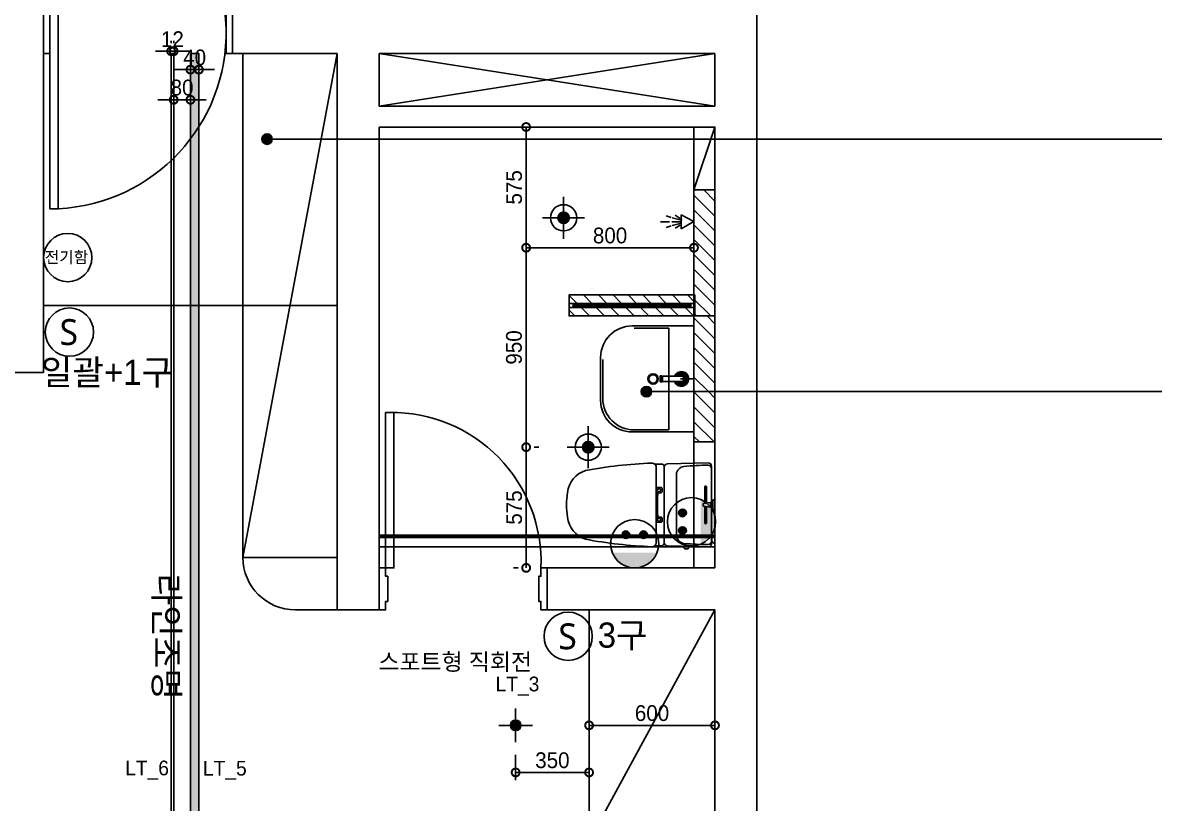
# Model space of a CAD drawing. Header units: inches. Extents: x -63256 to 33689, y -34490 to 100230.
# Drawn here: x 5340 to 10734, y -17154 to -13435 of the extents above; entities that cross this region are included whole.
import ezdxf

# ---------------------------------------------------------------- set-up
doc = ezdxf.new("R2010")
doc.units = ezdxf.units.IN
doc.header["$LTSCALE"] = 100
doc.header["$MEASUREMENT"] = 0
doc.linetypes.add('HIDDEN', pattern=[0.375, 0.25, -0.125])
for name, color, linetype in [('0-ELC TEXT', 7, 'Continuous'), ('03-WAL NEW', 3, 'Continuous'), ('06-FUR', 6, 'Continuous'), ('06-LIGHT', 4, 'Continuous'), ('07-DIM WAL', 5, 'Continuous'), ('BATH', 5, 'Continuous'), ('CEIL-LIGHT', 7, 'Continuous'), ('CO-BATH', 6, 'Continuous'), ('CO-DO-FR', 7, 'Continuous'), ('CO-DOOR', 8, 'Continuous'), ('FIN', 2, 'Continuous'), ('FORM(YOURNAME)-1', 1, 'Continuous'), ('HL', 6, 'HIDDEN'), ('Layer 1', 7, 'Continuous'), ('RC-LIGHT', 7, 'Continuous'), ('TOILET-1', 6, 'Continuous'), ('도면층2', 2, 'Continuous'), ('설비', 140, 'Continuous'), ('욕실마감선', 4, 'Continuous')]:
    doc.layers.add(name, color=color, linetype=linetype)
doc.styles.add('스타일1', font='')
doc.styles.add('코레일둥고', font='')
doc.styles.get('스타일1').set_extended_font_data('HYwulM')
doc.styles.get('코레일둥고').set_extended_font_data('Korail Round Gothic Medium')
doc.dimstyles.new('30', dxfattribs={"dimscale": 30, "dimtxt": 2.5, "dimasz": 2.5, "dimexe": 1.25, "dimexo": 2, "dimtad": 1, "dimdec": 0, "dimtxsty": '스타일1', "dimblk": 'DOTSMALL', "dimcen": 2.5, "dimclrd": 1, "dimclre": 1, "dimclrt": 2, "dimadec": 0, "dimazin": 0, "dimtfac": 1, "dimtix": 1, "dimtmove": 0, "dimatfit": 3, "dimldrblk": 'DOTSMALL', "dimfxl": 1.25, "dimarcsym": 0})
pattern_1 = [(135, (25852.9, -123866.06), (-35.35534, -35.35534), [])]
pattern_2 = [(315, (-91552.82, 115521.81), (35.355339, 35.355339), [])]

# ---------------------------------------------------------------- blocks, each defined once
blk = doc.blocks.new('hallogen')
h = blk.add_hatch(color=256)
h.dxf.hatch_style = 1
edge = h.paths.add_edge_path()
edge.add_arc((48591.7, 60854.3), 31.2, 0, 360, ccw=False)
at = {"color": 1, "linetype": 'Continuous'}
for p, q in [((48591.7, 60954.3), (48591.7, 60754.3)), ((48691.7, 60854.3), (48491.7, 60854.3))]:
    blk.add_line(p, q, dxfattribs=at)
at = {"color": 4, "linetype": 'Continuous'}
blk.add_circle((48591.7, 60854.3), 62.5, dxfattribs=at)
blk = doc.blocks.new('_DOTSMALL')
at = {"color": 0, "linetype": 'ByBlock', "const_width": 0.5}
blk.add_lwpolyline([(-0.0625, 0, 1), (0.0625, 0, 1)], format="xyb", close=True, dxfattribs=at)
blk = doc.blocks.new('*D321')
at = {"layer": '07-DIM WAL', "color": 1, "lineweight": -2, "transparency": 16777216}
for p, q in [((7739.7, -14447.5), (7739.7, -14470)), ((8539.7, -14447.5), (8539.7, -14470)), ((7739.7, -14507.5), (8539.7, -14507.5))]:
    blk.add_line(p, q, dxfattribs=at)
at = {"layer": 'Defpoints', "color": 0, "transparency": 16777216}
for p in [(7739.7, -14507.5), (8539.7, -14507.5), (8539.7, -14507.5)]:
    blk.add_point(p, dxfattribs=at)
at = {"layer": '07-DIM WAL', "color": 1, "lineweight": -2, "transparency": 16777216, "xscale": 75, "yscale": 75, "zscale": 75, "rotation": 180}
blk.add_blockref('_DOTSMALL', (7739.7, -14507.5), dxfattribs=at)
at = {"layer": '07-DIM WAL', "color": 1, "lineweight": -2, "transparency": 16777216, "xscale": 75, "yscale": 75, "zscale": 75}
blk.add_blockref('_DOTSMALL', (8539.7, -14507.5), dxfattribs=at)
at = {"layer": '07-DIM WAL', "color": 2, "transparency": 16777216, "insert": (8139.7, -14449.7), "char_height": 75, "attachment_point": 5, "style": '스타일1'}
blk.add_mtext('800', dxfattribs=at)
blk = doc.blocks.new('*D378')
at = {"layer": '07-DIM WAL', "color": 1, "lineweight": -2, "transparency": 16777216}
for p, q in [((7739.7, -15457.5), (7739.7, -14507.5)), ((7799.7, -14507.5), (7777.2, -14507.5)), ((7799.7, -15457.5), (7777.2, -15457.5))]:
    blk.add_line(p, q, dxfattribs=at)
at = {"layer": 'Defpoints', "color": 0, "transparency": 16777216}
for p in [(7739.7, -14507.5), (7739.7, -14507.5), (7739.7, -15457.5)]:
    blk.add_point(p, dxfattribs=at)
at = {"layer": '07-DIM WAL', "color": 1, "lineweight": -2, "transparency": 16777216, "xscale": 75, "yscale": 75, "zscale": 75}
for p, rotation in [((7739.7, -14507.5), 90), ((7739.7, -15457.5), 270)]:
    blk.add_blockref('_DOTSMALL', p, dxfattribs=dict(at, rotation=rotation))
at = {"layer": '07-DIM WAL', "color": 2, "transparency": 16777216, "insert": (7681.9, -14982.5), "char_height": 75, "attachment_point": 5, "rotation": 90, "style": '스타일1'}
blk.add_mtext('950', dxfattribs=at)
blk = doc.blocks.new('*D322')
at = {"layer": '07-DIM WAL', "color": 1, "lineweight": -2, "transparency": 16777216}
for p, q in [((7739.7, -15457.5), (7739.7, -16032.5)), ((7799.7, -15457.5), (7777.2, -15457.5)), ((7680, -16032.5), (7702.2, -16032.5))]:
    blk.add_line(p, q, dxfattribs=at)
at = {"layer": 'Defpoints', "color": 0, "transparency": 16777216}
for p in [(7739.7, -15457.5), (7739.7, -16032.5), (7740, -16032.5)]:
    blk.add_point(p, dxfattribs=at)
at = {"layer": '07-DIM WAL', "color": 1, "lineweight": -2, "transparency": 16777216, "xscale": 75, "yscale": 75, "zscale": 75}
for p, rotation in [((7739.7, -15457.5), 90), ((7739.7, -16032.5), 270)]:
    blk.add_blockref('_DOTSMALL', p, dxfattribs=dict(at, rotation=rotation))
at = {"layer": '07-DIM WAL', "color": 2, "transparency": 16777216, "insert": (7682.7, -15745), "char_height": 75, "attachment_point": 5, "rotation": 90, "style": '스타일1'}
blk.add_mtext('575', dxfattribs=at)
blk = doc.blocks.new('*D323')
at = {"layer": '07-DIM WAL', "color": 1, "lineweight": -2, "transparency": 16777216}
for p, q in [((7739.7, -14507.5), (7739.7, -13932.5)), ((7799.7, -13932.5), (7777.2, -13932.5)), ((7799.7, -14507.5), (7777.2, -14507.5))]:
    blk.add_line(p, q, dxfattribs=at)
at = {"layer": 'Defpoints', "color": 0, "transparency": 16777216}
for p in [(7739.7, -13932.5), (7739.7, -13932.5), (7739.7, -14507.5)]:
    blk.add_point(p, dxfattribs=at)
at = {"layer": '07-DIM WAL', "color": 1, "lineweight": -2, "transparency": 16777216, "xscale": 75, "yscale": 75, "zscale": 75}
for p, rotation in [((7739.7, -13932.5), 90), ((7739.7, -14507.5), 270)]:
    blk.add_blockref('_DOTSMALL', p, dxfattribs=dict(at, rotation=rotation))
at = {"layer": '07-DIM WAL', "color": 2, "transparency": 16777216, "insert": (7682.7, -14220), "char_height": 75, "attachment_point": 5, "rotation": 90, "style": '스타일1'}
blk.add_mtext('575', dxfattribs=at)
blk = doc.blocks.new('*D381')
at = {"layer": '07-DIM WAL', "color": 1, "lineweight": -2, "transparency": 16777216}
for p, q in [((6047.7, -13522.4), (6047.7, -13533.8)), ((6059.7, -13522.4), (6059.7, -13533.8)), ((6047.7, -13571.3), (5972.7, -13571.3)), ((6047.7, -13571.3), (6059.7, -13571.3)), ((6059.7, -13571.3), (6134.7, -13571.3))]:
    blk.add_line(p, q, dxfattribs=at)
at = {"layer": 'Defpoints', "color": 0, "transparency": 16777216}
for p in [(6047.7, -13582.4), (6059.7, -13571.3), (6059.7, -13582.4)]:
    blk.add_point(p, dxfattribs=at)
at = {"layer": '07-DIM WAL', "color": 1, "lineweight": -2, "transparency": 16777216, "xscale": 75, "yscale": 75, "zscale": 75}
blk.add_blockref('_DOTSMALL', (6047.7, -13571.3), dxfattribs=at)
at = {"layer": '07-DIM WAL', "color": 1, "lineweight": -2, "transparency": 16777216, "xscale": 75, "yscale": 75, "zscale": 75, "rotation": 180}
blk.add_blockref('_DOTSMALL', (6059.7, -13571.3), dxfattribs=at)
at = {"layer": '07-DIM WAL', "color": 2, "transparency": 16777216, "insert": (6053.7, -13514.2), "char_height": 75, "attachment_point": 5, "style": '스타일1'}
blk.add_mtext('12', dxfattribs=at)
blk = doc.blocks.new('*D382')
at = {"layer": '07-DIM WAL', "color": 1, "lineweight": -2, "transparency": 16777216}
for p, q in [((6059.7, -13739), (6059.7, -13840.3)), ((6139.7, -13739), (6139.7, -13840.3)), ((6059.7, -13802.8), (5984.7, -13802.8)), ((6059.7, -13802.8), (6139.7, -13802.8)), ((6139.7, -13802.8), (6214.7, -13802.8))]:
    blk.add_line(p, q, dxfattribs=at)
at = {"layer": 'Defpoints', "color": 0, "transparency": 16777216}
for p in [(6059.7, -13679), (6139.7, -13679), (6139.7, -13802.8)]:
    blk.add_point(p, dxfattribs=at)
at = {"layer": '07-DIM WAL', "color": 1, "lineweight": -2, "transparency": 16777216, "xscale": 75, "yscale": 75, "zscale": 75}
blk.add_blockref('_DOTSMALL', (6059.7, -13802.8), dxfattribs=at)
at = {"layer": '07-DIM WAL', "color": 1, "lineweight": -2, "transparency": 16777216, "xscale": 75, "yscale": 75, "zscale": 75, "rotation": 180}
blk.add_blockref('_DOTSMALL', (6139.7, -13802.8), dxfattribs=at)
at = {"layer": '07-DIM WAL', "color": 2, "transparency": 16777216, "insert": (6099.7, -13745), "char_height": 75, "attachment_point": 5, "style": '스타일1'}
blk.add_mtext('80', dxfattribs=at)
blk = doc.blocks.new('*D383')
at = {"layer": '07-DIM WAL', "color": 1, "lineweight": -2, "transparency": 16777216}
for p, q in [((6139.7, -13642.5), (6139.7, -13696.7)), ((6179.7, -13642.5), (6179.7, -13696.7)), ((6139.7, -13659.2), (6064.7, -13659.2)), ((6139.7, -13659.2), (6179.7, -13659.2)), ((6179.7, -13659.2), (6254.7, -13659.2))]:
    blk.add_line(p, q, dxfattribs=at)
at = {"layer": 'Defpoints', "color": 0, "transparency": 16777216}
for p in [(6139.7, -13582.5), (6179.7, -13582.5), (6179.7, -13659.2)]:
    blk.add_point(p, dxfattribs=at)
at = {"layer": '07-DIM WAL', "color": 1, "lineweight": -2, "transparency": 16777216, "xscale": 75, "yscale": 75, "zscale": 75}
blk.add_blockref('_DOTSMALL', (6139.7, -13659.2), dxfattribs=at)
at = {"layer": '07-DIM WAL', "color": 1, "lineweight": -2, "transparency": 16777216, "xscale": 75, "yscale": 75, "zscale": 75, "rotation": 180}
blk.add_blockref('_DOTSMALL', (6179.7, -13659.2), dxfattribs=at)
at = {"layer": '07-DIM WAL', "color": 2, "transparency": 16777216, "insert": (6159.7, -13601.5), "char_height": 75, "attachment_point": 5, "style": '스타일1'}
blk.add_mtext('40', dxfattribs=at)
blk = doc.blocks.new('D-013')
at = {"layer": 'CO-DO-FR'}
for points in [[(0, 200), (30, 200), (30, 0), (0, 0)], [(900, 200), (870, 200), (870, 0), (900, 0)]]:
    blk.add_lwpolyline(points, close=True, dxfattribs=at)
at = {"layer": 'CO-DOOR'}
blk.add_lwpolyline([(830, 940), (830, -740), (870, -740), (870, 940)], close=True, dxfattribs=at)
blk.add_arc((870, 100), 840, 90, 267.2706, dxfattribs=at)
blk = doc.blocks.new('AC-8')
at = {"layer": 'BATH'}
for p, q in [((-50.8, 54), (-0.1, 142.7)), ((-0.1, 142.7), (45.4, 54)), ((45.4, 54), (-50.8, 54)), ((-24.7, 46.5), (-46.3, 12.2)), ((-13.5, 47.3), (-27.7, -7.9)), ((-1.6, 49.5), (-1.6, -10.8)), ((10.4, 47.3), (24.5, -7.9)), ((21.6, 46.5), (43.2, 12.2)), ((-31.4, -16.2), (-41.1, -49)), ((-1.6, -27.3), (-1.6, -88.5)), ((28.3, -16.2), (38, -49))]:
    blk.add_line(p, q, dxfattribs=at)
blk = doc.blocks.new('dfdadfs')
at = {"color": 1}
for p, q in [((-18760.3, -113832.5), (-17160.3, -113582.5)), ((-17160.3, -113832.5), (-18760.3, -113582.5))]:
    blk.add_line(p, q, dxfattribs=at)
at = {"layer": 'Layer 1'}
blk.add_line((-18960.3, -114782.5), (-20360.3, -114782.5), dxfattribs=at)
at = {"layer": '도면층2'}
for p, q in [((-20360.3, -110272.5), (-20360.3, -113582.5)), ((-16960.3, -113302.5), (-16960.3, -117332.5)), ((-19460.3, -113382.5), (-19460.3, -113582.5)), ((-20360.3, -113582.5), (-20360.3, -115102.5)), ((-18960.3, -113582.5), (-19460.3, -113582.5)), ((-18960.3, -116232.5), (-18960.3, -113582.5)), ((-18760.3, -113832.5), (-18760.3, -113582.5)), ((-18760.3, -113582.5), (-17160.3, -113582.5)), ((-17160.3, -113582.5), (-17160.3, -113832.5)), ((-18760.3, -113832.5), (-17160.3, -113832.5)), ((-18760.3, -116032.5), (-18760.3, -113932.5)), ((-18760.3, -113932.5), (-17160.3, -113932.5)), ((-17160.3, -113932.5), (-17160.3, -116032.5)), ((-20560.3, -115102.5), (-20360.3, -115102.5)), ((-18760.3, -116032.5), (-18760.3, -116232.5)), ((-17160.3, -116032.5), (-17960, -116032.5)), ((-17960, -116032.5), (-17960, -116232.5)), ((-18760.3, -116232.5), (-18960.3, -116232.5)), ((-17160.3, -116232.5), (-17960, -116232.5)), ((-17160.3, -116232.5), (-17160.3, -117332.5))]:
    blk.add_line(p, q, dxfattribs=at)
blk = doc.blocks.new('hfgafgf')
at = {"layer": '03-WAL NEW'}
h = blk.add_hatch(dxfattribs=at)
h.set_pattern_fill('_USER', color=256, scale=50, angle=135, style=0, pattern_type=0)
h.set_pattern_definition([(135, (98436.96, -346196.736), (-35.355339, -35.355339), [])])
h.paths.add_polyline_path([(8639.7, -114832.5), (8639.7, -114232.5), (8539.7, -114232.5), (8539.7, -114832.5)])
h = blk.add_hatch(dxfattribs=at)
h.set_pattern_fill('_USER', color=8, scale=50, angle=315, pattern_type=0)
h.set_pattern_definition(pattern_2)
h.paths.add_polyline_path([(7944.4, -114732.5), (7944.4, -114772.5), (8514.4, -114772.5), (8544.4, -114772.5), (8544.4, -114732.5)])
h = blk.add_hatch(dxfattribs=at)
h.set_pattern_fill('_USER', color=8, scale=50, angle=315, pattern_type=0)
h.set_pattern_definition(pattern_2)
h.paths.add_polyline_path([(7944.4, -114792.5), (7944.4, -114832.5), (8544.4, -114832.5), (8544.4, -114792.5), (8514.4, -114792.5)])
h = blk.add_hatch(dxfattribs=at)
h.set_pattern_fill('_USER', color=8, scale=50, angle=135, style=0, pattern_type=0)
h.set_pattern_definition(pattern_1)
h.paths.add_polyline_path([(8639.7, -115193), (8639.7, -114832.5), (8539.7, -114832.5), (8539.7, -115193)])
h = blk.add_hatch(dxfattribs=at)
h.set_pattern_fill('_USER', color=8, scale=50, angle=135, style=0, pattern_type=0)
h.set_pattern_definition(pattern_1)
h.paths.add_polyline_path([(8639.7, -115432.5), (8639.7, -115193), (8539.7, -115193), (8539.7, -115432.5)])
at = {"color": 8}
blk.add_line((8539.7, -115132.5), (8474.7, -115132.5), dxfattribs=at)
at = {"layer": '03-WAL NEW'}
for p, q in [((8539.7, -114832.5), (8639.7, -114832.5)), ((8539.7, -115432.5), (8539.7, -116032.5)), ((8539.7, -115432.5), (8639.7, -115432.5))]:
    blk.add_line(p, q, dxfattribs=at)
for points in [[(8539.7, -115432.5), (8639.7, -115432.5), (8639.7, -114232.5), (8539.7, -114232.5)], [(8544.4, -114732.5), (7944.4, -114732.5), (7944.4, -114832.5), (8544.4, -114832.5)]]:
    blk.add_lwpolyline(points, close=True, dxfattribs=at)
at = {"layer": '06-FUR', "color": 8}
for p, q in [((6389.7, -113582.5), (6389.7, -115982.5)), ((6839.7, -113582.5), (6389.7, -115982.5)), ((8639.7, -113932.5), (8539.7, -114232.5)), ((6389.7, -115982.5), (6839.7, -115982.5)), ((6639.7, -116232.5), (6839.7, -116232.5))]:
    blk.add_line(p, q, dxfattribs=at)
blk.add_lwpolyline([(8539.7, -114232.5), (8639.7, -114232.5), (8639.7, -113932.5), (8539.7, -113932.5)], close=True, dxfattribs=at)
blk.add_lwpolyline([(8039.7, -117332.5), (8639.7, -117332.5), (8639.7, -116232.5), (8039.7, -116232.5), (8039.7, -117332.5), (8639.7, -116232.5)], dxfattribs=at)
blk.add_arc((6639.7, -115982.5), 250, 180, 270, dxfattribs=at)
at = {"layer": 'CO-BATH'}
for p, q in [((8524.4, -114780), (7964.4, -114780)), ((8524.4, -114785), (7964.4, -114785))]:
    blk.add_line(p, q, dxfattribs=at)
at = {"layer": 'CO-BATH', "color": 8}
for p, q in [((8244.7, -114880), (8539.7, -114880)), ((8254.7, -114890), (8419.7, -114890)), ((8419.7, -114890), (8419.7, -115375)), ((8539.7, -114880), (8539.7, -115385)), ((8094.7, -115235), (8094.7, -115030)), ((8104.7, -115225), (8104.7, -115040)), ((8379.2, -115147), (8379.2, -115118)), ((8384.2, -115118), (8379.2, -115118)), ((8384.2, -115147), (8379.2, -115147)), ((8384.2, -115147), (8384.2, -115118)), ((8389.2, -115119), (8384.2, -115119)), ((8389.2, -115146), (8384.2, -115146)), ((8389.2, -115146), (8389.2, -115119)), ((8479.7, -115120), (8389.2, -115120)), ((8479.7, -115145), (8389.2, -115145)), ((8539.7, -115385), (8244.7, -115385)), ((8419.7, -115375), (8254.7, -115375))]:
    blk.add_line(p, q, dxfattribs=at)
blk.add_lwpolyline([(8544.4, -114772.5), (8544.4, -114792.5), (7944.4, -114792.5), (7944.4, -114772.5)], close=True, dxfattribs=at)
at = {"layer": 'CO-BATH'}
for points in [[(7944.4, -114772.5), (7974.4, -114772.5), (7974.4, -114777.5), (7964.4, -114777.5), (7964.4, -114787.5), (7974.4, -114787.5), (7974.4, -114792.5), (7944.4, -114792.5)], [(8544.4, -114772.5), (8514.4, -114772.5), (8514.4, -114777.5), (8524.4, -114777.5), (8524.4, -114787.5), (8514.4, -114787.5), (8514.4, -114792.5), (8544.4, -114792.5)]]:
    blk.add_lwpolyline(points, close=True, dxfattribs=at)
at = {"layer": 'CO-BATH', "color": 8}
for radius in [25, 20]:
    blk.add_circle((8344.7, -115132.5), radius, dxfattribs=at)
for centre, radius, start, end in [((8244.7, -115030), 150, 90, 180), ((8479.7, -115132.5), 35, 200.9249, 159.0752), ((8479.7, -115132.5), 30, 204.6243, 155.3757), ((8479.7, -115132.5), 25, 210, 150), ((8479.7, -115132.5), 18, 223.983, 136.0171), ((8479.7, -115132.5), 12.5, 270, 90), ((8244.7, -115235), 150, 180, 270), ((8254.7, -115225), 150, 180, 270)]:
    blk.add_arc(centre, radius, start, end, dxfattribs=at)
at = {"layer": 'CO-DO-FR'}
for points in [[(7039.7, -116032.5), (7039.7, -116232.5), (7069.7, -116232.5), (7069.7, -116192.5), (7079.7, -116192.5), (7079.7, -116072.5), (7069.7, -116072.5), (7069.7, -116032.5), (7039.7, -116032.5)], [(7840, -116032.5), (7840, -116232.5), (7810, -116232.5), (7810, -116192.5), (7800, -116192.5), (7800, -116072.5), (7810, -116072.5), (7810, -116032.5), (7840, -116032.5)]]:
    blk.add_lwpolyline(points, close=True, dxfattribs=at)
at = {"layer": 'CO-DOOR'}
blk.add_lwpolyline([(7109.7, -115292.5), (7109.7, -116032.5), (7069.7, -116032.5), (7069.7, -115292.5)], close=True, dxfattribs=at)
blk.add_arc((7099.7, -116003.3), 710.9, 357.6458, 90.806, dxfattribs=at)
at = {"layer": 'FIN', "color": 8}
for p, q in [((8359.1, -115732.5), (8359.1, -115553.2)), ((8398.3, -115552.1), (8398.3, -115732.5)), ((8456.1, -115587.2), (8456.1, -115732.5)), ((8623.3, -115724.5), (8623.3, -115559.9)), ((8359.1, -115732.5), (8359.1, -115911.7)), ((8398.3, -115912.8), (8398.3, -115732.5)), ((8456.1, -115877.7), (8456.1, -115732.5)), ((8623.3, -115740.4), (8623.3, -115905.1)), ((8624.7, -115888.2), (8624.7, -115875.7)), ((8624.7, -115888.2), (8624.7, -115900.7))]:
    blk.add_line(p, q, dxfattribs=at)
for points in [[(8398.3, -115552.1, 0.371724), (8383.6, -115537.7, 0.003515), (8352.7, -115538.6, 0.320541)], [(8623.3, -115559.9), (8623.3, -115547.5, 0.421209), (8608, -115532.5), (8413, -115537.1, 0.001659)], [(8398.3, -115912.8, -0.371724), (8383.6, -115927.2, -0.003515), (8352.7, -115926.4, -0.320541)], [(8623.3, -115905.1), (8623.3, -115917.5, -0.421209), (8608, -115932.5), (8413, -115927.8, -0.001659)]]:
    blk.add_lwpolyline(points, format="xyb", dxfattribs=at)
for centre, radius, start, end in [((8428.1, -117737.3), 2205.9, 92.3333, 100.6081), ((8339.1, -115553.2), 20, 0, 92.3333), ((8413.3, -115552.1), 15, 91.3651, 180), ((8595.5, -116543.8), 1000, 89.3116, 95.9437), ((8607.3, -115559.9), 16, 0, 89.3116), ((8061.4, -115688.2), 125.5, 108.2964, 173.4241), ((8496.1, -115589), 40, 95.9437, 177.5129), ((8338.3, -115732.5), 405.9, 171.6993, 180), ((8338.3, -115732.5), 405.9, 180, 188.3007), ((8061.4, -115776.7), 125.5, 186.5759, 251.7036), ((8639.7, -115875.7), 15, 90, 180), ((8428.1, -113727.7), 2205.9, 259.3919, 267.6667), ((8339.1, -115911.7), 20, 267.6667, 0), ((8413.3, -115912.8), 15, 180, 268.6349), ((8496.1, -115876), 40, 182.4871, 264.0563), ((8595.5, -114921.1), 1000, 264.0563, 270.6884), ((8607.3, -115905.1), 16, 270.6884, 0), ((8639.7, -115900.7), 15, 180, 270)]:
    blk.add_arc(centre, radius, start, end, dxfattribs=at)
at = {"layer": 'HL', "color": 8, "linetype": 'Continuous'}
for p, q in [((8591.7, -115725), (8591.7, -115646)), ((8598.7, -115724), (8598.7, -115646)), ((8366.1, -115732.5), (8366.1, -115686.1)), ((8629.7, -115708.5), (8639.7, -115708.5)), ((8629.7, -115756.5), (8629.7, -115708.5)), ((8366.1, -115732.5), (8366.1, -115778.8)), ((8583.6, -115726.5), (8618, -115721.1)), ((8583.6, -115738.5), (8583.6, -115726.5)), ((8583.6, -115738.5), (8618, -115743.8)), ((8591.7, -115819), (8591.7, -115739.9)), ((8598.7, -115819), (8598.7, -115741)), ((8618, -115721.1), (8625, -115725.5)), ((8618, -115743.8), (8618, -115721.1)), ((8618, -115743.8), (8625, -115739.4)), ((8625, -115725.5), (8629.7, -115720.1)), ((8625, -115739.4), (8625, -115725.5)), ((8625, -115739.4), (8629.7, -115744.9)), ((8629.7, -115756.5), (8639.7, -115756.5)), ((8493.2, -115937.4), (8493.2, -115929.7)), ((8509.4, -115941.4), (8497.2, -115941.4)), ((8513.4, -115937.4), (8513.4, -115930.2))]:
    blk.add_line(p, q, dxfattribs=at)
for points in [[(8359.1, -115649.9), (8383.3, -115649.9, -0.414214), (8387.3, -115653.9), (8387.3, -115670.4, -0.414214), (8383.3, -115674.4), (8367.7, -115674.4), (8359.1, -115674.4)], [(8367.7, -115674.4), (8367.7, -115684.1, -0.414214), (8365.7, -115686.1), (8359.1, -115686.1)], [(8367.7, -115790.6), (8367.7, -115780.8, 0.414214), (8365.7, -115778.8), (8359.1, -115778.8)], [(8359.1, -115815), (8383.3, -115815, 0.414214), (8387.3, -115811), (8387.3, -115794.6, 0.414214), (8383.3, -115790.6), (8367.7, -115790.6), (8359.1, -115790.6)]]:
    blk.add_lwpolyline(points, format="xyb", dxfattribs=at)
for centre in [(8373.3, -115662.5), (8373.3, -115802.5)]:
    blk.add_circle(centre, 8, dxfattribs=at)
for centre, radius, start, end in [((8595.2, -115646), 3.5, 0, 180), ((8595.2, -115819), 3.5, 180, 0), ((8497.2, -115937.4), 4, 180, 270), ((8509.4, -115937.4), 4, 270, 0)]:
    blk.add_arc(centre, radius, start, end, dxfattribs=at)
at = {"layer": '욕실마감선', "color": 8}
for p, q in [((8482.8, -114373.5), (8480.7, -114373.5)), ((8481.7, -114393.1), (8480.7, -114393.1))]:
    blk.add_line(p, q, dxfattribs=at)
at = {"layer": '07-DIM WAL'}
blk.add_blockref('dfdadfs', (25800, 0), dxfattribs=at)
at = {"layer": 'CO-DOOR', "xscale": -1}
blk.add_blockref('D-013', (6339.7, -113582.5), dxfattribs=at)
at = {"layer": 'TOILET-1', "color": 8, "linetype": 'Continuous', "xscale": -0.6880207935166889, "yscale": 0.6880207935166889, "zscale": 0.6880207935166889, "rotation": 269.9999999999999}
blk.add_blockref('AC-8', (8441.5, -114382.4), dxfattribs=at)
blk = doc.blocks.new('SW')
at = {"layer": '설비', "color": 140}
blk.add_circle((11533254.1, -14277699.4), 184, dxfattribs=at)
at = {"layer": '설비', "color": 140, "insert": (11533320, -14277600.8), "char_height": 197.143, "width": 314.327, "attachment_point": 3, "style": '코레일둥고'}
blk.add_mtext('{\\fMalgun Gothic|b0|i0|c129|p50;S}', dxfattribs=at)
blk = doc.blocks.new('*D407')
at = {"layer": '07-DIM WAL', "color": 1, "lineweight": -2, "transparency": 16777216}
for p, q in [((8039.7, -16722.5), (8039.7, -16745)), ((8639.7, -16722.5), (8639.7, -16745)), ((8039.7, -16782.5), (8639.7, -16782.5))]:
    blk.add_line(p, q, dxfattribs=at)
at = {"layer": 'Defpoints', "color": 0, "transparency": 16777216}
for p in [(8039.7, -16782.5), (8639.7, -16782.5), (8639.7, -16782.5)]:
    blk.add_point(p, dxfattribs=at)
at = {"layer": '07-DIM WAL', "color": 1, "lineweight": -2, "transparency": 16777216, "xscale": 75, "yscale": 75, "zscale": 75, "rotation": 180}
blk.add_blockref('_DOTSMALL', (8039.7, -16782.5), dxfattribs=at)
at = {"layer": '07-DIM WAL', "color": 1, "lineweight": -2, "transparency": 16777216, "xscale": 75, "yscale": 75, "zscale": 75}
blk.add_blockref('_DOTSMALL', (8639.7, -16782.5), dxfattribs=at)
at = {"layer": '07-DIM WAL', "color": 2, "transparency": 16777216, "insert": (8339.7, -16724.7), "char_height": 75, "attachment_point": 5, "style": '스타일1'}
blk.add_mtext('600', dxfattribs=at)
blk = doc.blocks.new('TLSTJF')
at = {"layer": '설비'}
h = blk.add_hatch(color=10, dxfattribs=at)
edge = h.paths.add_edge_path()
edge.add_arc((-17018, -98621.5), 18.3, 0, 360)
h = blk.add_hatch(color=10, dxfattribs=at)
edge = h.paths.add_edge_path()
edge.add_arc((-16934, -98621.5), 18.3, 0, 360)
h = blk.add_hatch(color=10, dxfattribs=at)
edge = h.paths.add_edge_path()
edge.add_line((-16869.4, -98707.5), (-17082.7, -98707.5))
edge.add_ellipse((-16976, -98664.4), major_axis=(81.3, 81.3), ratio=1, start_angle=156.9578, end_angle=293.0422)
at = {"layer": '설비', "color": 10}
for centre, radius in [((-16976, -98664.4), 115), ((-17018, -98621.5), 18.3), ((-16934, -98621.5), 18.3)]:
    blk.add_circle(centre, radius, dxfattribs=at)
blk = doc.blocks.new('1')
at = {"linetype": 'Continuous'}
h = blk.add_hatch(color=4, dxfattribs=at)
h.dxf.hatch_style = 1
edge = h.paths.add_edge_path()
edge.add_arc((11539653.5, -14273503.8), 37.5, 0, 360)
at = {"color": 1, "linetype": 'Continuous'}
for p, q in [((11539653.5, -14273637.1), (11539653.5, -14273370.5)), ((11539520.2, -14273503.8), (11539786.8, -14273503.8))]:
    blk.add_line(p, q, dxfattribs=at)
at = {"color": 4, "linetype": 'Continuous'}
for radius in [41.5, 37.5]:
    blk.add_circle((11539653.5, -14273503.8), radius, dxfattribs=at)
blk = doc.blocks.new('*D415')
at = {"layer": '03-WAL NEW', "color": 1, "lineweight": -2, "transparency": 16777216}
for p, q in [((7689.7, -16922.8), (7689.7, -17044.3)), ((8039.7, -16922.8), (8039.7, -17044.3)), ((7689.7, -17006.8), (8039.7, -17006.8))]:
    blk.add_line(p, q, dxfattribs=at)
at = {"layer": 'Defpoints', "color": 0, "transparency": 16777216}
for p in [(7689.7, -16862.8), (8039.7, -16862.8), (8039.7, -17006.8)]:
    blk.add_point(p, dxfattribs=at)
at = {"layer": '03-WAL NEW', "color": 1, "lineweight": -2, "transparency": 16777216, "xscale": 75, "yscale": 75, "zscale": 75, "rotation": 180}
blk.add_blockref('_DOTSMALL', (7689.7, -17006.8), dxfattribs=at)
at = {"layer": '03-WAL NEW', "color": 1, "lineweight": -2, "transparency": 16777216, "xscale": 75, "yscale": 75, "zscale": 75}
blk.add_blockref('_DOTSMALL', (8039.7, -17006.8), dxfattribs=at)
at = {"layer": '03-WAL NEW', "color": 2, "transparency": 16777216, "insert": (7864.7, -16949.1), "char_height": 75, "attachment_point": 5, "style": '스타일1'}
blk.add_mtext('350', dxfattribs=at)

msp = doc.modelspace()

# ---------------------------------------------------------------- hatches: boundary and pattern name
at = {"layer": '0-ELC TEXT'}
h = msp.add_hatch(color=256, dxfattribs=at)
h.dxf.hatch_style = 1
edge = h.paths.add_edge_path()
edge.add_arc((6504.8, -13990.3), 25, -270, 90, ccw=False)
h = msp.add_hatch(color=256, dxfattribs=at)
h.dxf.hatch_style = 1
edge = h.paths.add_edge_path()
edge.add_arc((8312.8, -15193), 25, -270, 90, ccw=False)
at = {"layer": '06-LIGHT'}
h = msp.add_hatch(dxfattribs=at)
h.set_pattern_fill('ANSI31', color=140)
h.set_pattern_definition([(45, (25852.90224, -23866.0576), (-0.08838834765, 0.08838834765), [])])
h.paths.add_polyline_path([(6139.7, -20582.5), (6179.7, -20582.5), (6179.7, -13582.5), (6139.7, -13582.5)])
at = {"layer": '설비'}
h = msp.add_hatch(color=10, dxfattribs=at)
edge = h.paths.add_edge_path()
edge.add_line((8571, -15706.2), (8571, -15919.5))
edge.add_ellipse((8528, -15812.8), major_axis=(-81.3, 81.3), ratio=1, start_angle=156.9578, end_angle=293.0422)
h = msp.add_hatch(color=10, dxfattribs=at)
edge = h.paths.add_edge_path()
edge.add_arc((8485, -15770.8), 18.3, 90, 450)
h = msp.add_hatch(color=10, dxfattribs=at)
edge = h.paths.add_edge_path()
edge.add_arc((8485, -15854.8), 18.3, 90, 450)

# ---------------------------------------------------------------- linework, layer by layer
at = {"layer": '0-ELC TEXT'}
for p, q in [((10842.5, -13990.3), (6504.8, -13990.3)), ((10842.5, -15193), (8312.8, -15193))]:
    msp.add_line(p, q, dxfattribs=at)
for centre in [(6504.8, -13990.3), (8312.8, -15193)]:
    msp.add_circle(centre, 25, dxfattribs=at)
at = {"layer": '06-LIGHT'}
msp.add_line((8639.7, -15932.5), (7039.7, -15932.5), dxfattribs=at)
at = {"layer": '06-LIGHT', "color": 140}
msp.add_lwpolyline([(6139.7, -20582.5), (6179.7, -20582.5), (6179.7, -13582.5), (6139.7, -13582.5)], close=True, dxfattribs=at)
at = {"layer": 'CEIL-LIGHT', "color": 10, "linetype": 'HIDDEN', "ltscale": 5, "const_width": 20}
msp.add_lwpolyline([(8639.7, -15882.5), (7039.7, -15882.5)], dxfattribs=at)
at = {"layer": 'RC-LIGHT'}
for p, q in [((6059.7, -13582.5), (6047.7, -13582.4)), ((6047.7, -13582.4), (6047.7, -20582.5)), ((6059.7, -13582.5), (6059.7, -20582.5))]:
    msp.add_line(p, q, dxfattribs=at)
at = {"layer": '설비', "color": 140}
msp.add_circle((5554.7, -14554.3), 115, dxfattribs=at)
at = {"layer": '설비', "color": 10}
for centre, radius in [((8528, -15812.8), 115), ((8485, -15770.8), 18.3), ((8485, -15854.8), 18.3)]:
    msp.add_circle(centre, radius, dxfattribs=at)

# ---------------------------------------------------------------- block references
at = {"layer": '07-DIM WAL'}
msp.add_blockref('hfgafgf', (0, 100000), dxfattribs=at)
at = {"layer": 'RC-LIGHT'}
msp.add_blockref('hallogen', (-40673.5, -75219.3), dxfattribs=at)
at = {"layer": 'RC-LIGHT', "xscale": -1, "rotation": 180}
msp.add_blockref('hallogen', (-40556.1, 45396.8), dxfattribs=at)
at = {"layer": 'RC-LIGHT', "xscale": -0.6024096385271789, "yscale": 0.6024096385271789, "zscale": 0.6024096385271789}
msp.add_blockref('1', (6959288.2, 8581713.8), dxfattribs=at)
at = {"layer": '설비', "color": 140, "xscale": 0.625, "yscale": 0.625, "zscale": 0.625}
for p in [(-7202721.1, 8908652.8), (-7200343.8, 8907203.7)]:
    msp.add_blockref('SW', p, dxfattribs=at)
at = {"layer": '설비', "xscale": -1, "rotation": 359.9999999999999}
msp.add_blockref('TLSTJF', (-8718.9, 82747), dxfattribs=at)

# ---------------------------------------------------------------- texts
at = {"layer": '0-ELC TEXT', "style": '코레일둥고'}
for s, height, p in [('일괄+1구', 120, (5426.3, -15160.8)), ('3구', 120, (8080.9, -16412.6)), ('스포트형 직회전', 80, (7035.7, -16519.9))]:
    msp.add_text(s, height=height, dxfattribs=at).set_placement(p)
at = {"layer": '06-LIGHT', "color": 140, "style": '코레일둥고'}
msp.add_text('라인조명', height=120, rotation=270, dxfattribs=at).set_placement((5965.7, -16059.4))
at = {"layer": 'FORM(YOURNAME)-1', "color": 0, "style": '코레일둥고'}
for s, p in [('LT_3', (7593.9, -16620.5)), ('LT_6', (5828.3, -17020.5)), ('LT_5', (6199, -17021.7))]:
    msp.add_text(s, height=70, dxfattribs=at).set_placement(p)
at = {"layer": '설비', "color": 140, "style": '코레일둥고'}
msp.add_text('전기함', height=55, dxfattribs=at).set_placement((5445.2, -14580.1))

# ---------------------------------------------------------------- dimensions: what is measured, and where the dimension line sits
at = {"layer": '03-WAL NEW'}
dim = msp.add_linear_dim(base=(8039.7, -17006.8), p1=(7689.7, -16862.8), p2=(8039.7, -16862.8), dimstyle='30', dxfattribs=at)
dim.commit()
dim.dimension.update_dxf_attribs({"geometry": '*D415', "text_midpoint": (7864.7, -16949.1)})
at = {"layer": '07-DIM WAL'}
for base, p1, p2, picture, middle in [((6059.7, -13571.3), (6047.7, -13582.4), (6059.7, -13582.4), '*D381', (6053.7, -13514.2)), ((6179.7, -13659.2), (6139.7, -13582.5), (6179.7, -13582.5), '*D383', (6159.7, -13601.5)), ((6139.7, -13802.8), (6059.7, -13679), (6139.7, -13679), '*D382', (6099.7, -13745)), ((8539.7, -14507.5), (7739.7, -14507.5), (8539.7, -14507.5), '*D321', (8139.7, -14449.7)), ((8639.7, -16782.5), (8039.7, -16782.5), (8639.7, -16782.5), '*D407', (8339.7, -16724.7))]:
    dim = msp.add_linear_dim(base=base, p1=p1, p2=p2, dimstyle='30', dxfattribs=at)
    dim.commit()
    dim.dimension.update_dxf_attribs({"geometry": picture, "text_midpoint": middle})
for base, p1, p2, picture, middle in [((7739.7, -13932.5), (7739.7, -14507.5), (7739.7, -13932.5), '*D323', (7682.7, -14220)), ((7739.7, -14507.5), (7739.7, -15457.5), (7739.7, -14507.5), '*D378', (7681.9, -14982.5)), ((7739.7, -16032.5), (7739.7, -15457.5), (7740, -16032.5), '*D322', (7682.7, -15745))]:
    dim = msp.add_linear_dim(base=base, p1=p1, p2=p2, angle=90, dimstyle='30', dxfattribs=at)
    dim.commit()
    dim.dimension.update_dxf_attribs({"geometry": picture, "text_midpoint": middle})

doc.saveas('drawing.dxf')
